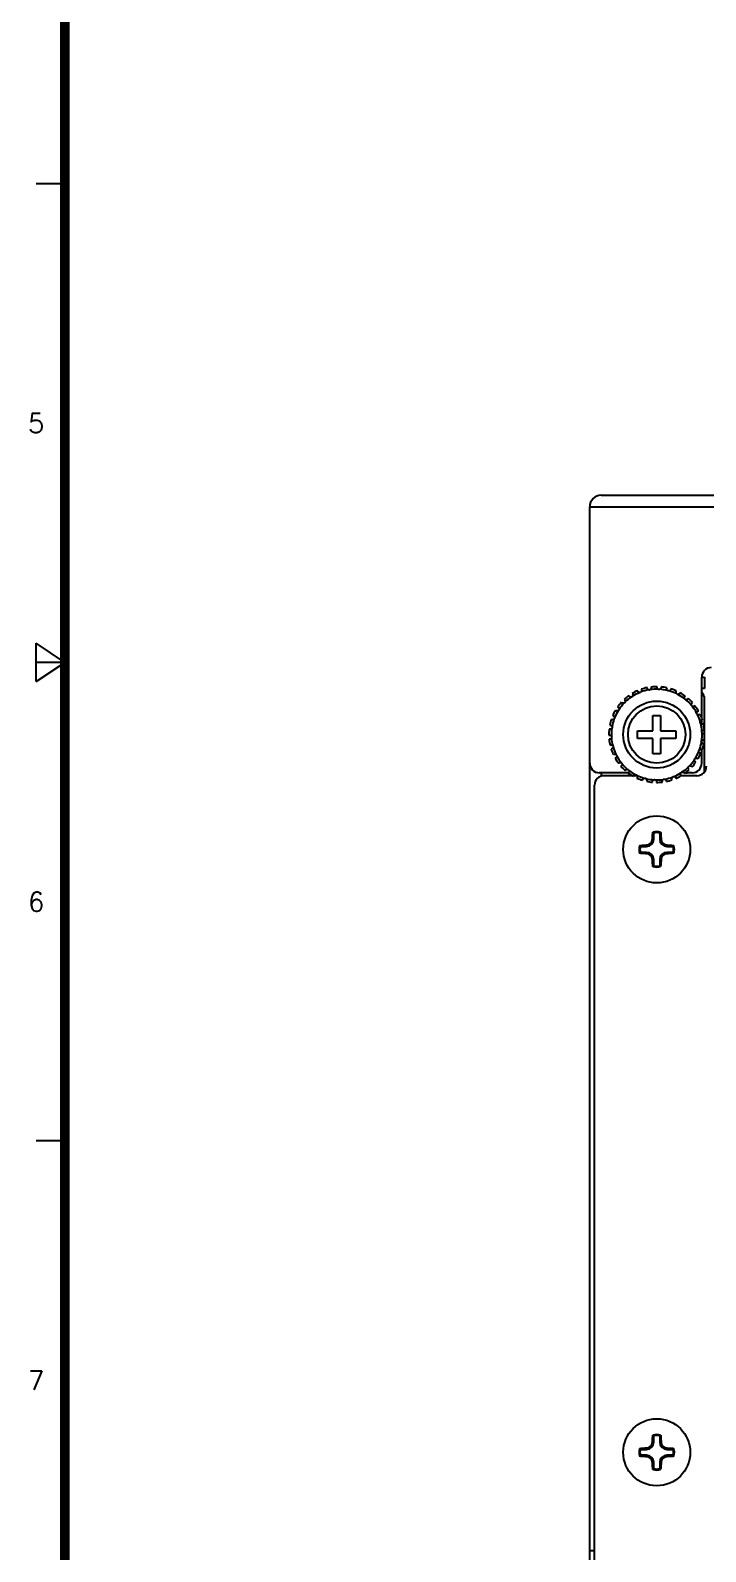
# Model space of a CAD drawing. Extents: x -425 to 6552, y -3049 to 3105.
# Drawn here: x 949 to 1019.5, y -1746.3 to -1587.3 of the extents above; entities that cross this region are included whole.
import ezdxf
from ezdxf.enums import TextEntityAlignment as Align

# ---------------------------------------------------------------- set-up
doc = ezdxf.new("R2010")
doc.units = 0
doc.layers.get('0').update_dxf_attribs({"linetype": 'CONTINUOUS'})
doc.styles.add('SIM', font='simplex')

msp = doc.modelspace()

# ---------------------------------------------------------------- linework, layer by layer
for p, q in [((952.59, -1603.39), (949.59, -1603.39)), ((949.59, -1655.39), (949.59, -1651.39)), ((952.59, -1653.39), (949.59, -1651.39)), ((949.59, -1655.39), (952.59, -1653.39)), ((952.59, -1653.39), (949.59, -1653.39)), ((952.59, -1703.39), (949.59, -1703.39))]:
    msp.add_line(p, q)
at = {"color": 7, "linetype": 'CONTINUOUS'}
for p, q in [((1008.61, -1635.92), (1146.22, -1635.92)), ((1007.41, -1663.92), (1007.41, -1637.12)), ((1007.41, -1637.12), (1147.42, -1637.12)), ((1019.11, -1659.21), (1019.11, -1654.92)), ((1019.11, -1654.92), (1019.41, -1654.92)), ((1019.41, -1656.12), (1019.11, -1656.12)), ((1019.41, -1654.92), (1019.41, -1656.12)), ((1019.41, -1664.82), (1019.41, -1657.22)), ((1014.01, -1660.52), (1014.01, -1658.92)), ((1014.01, -1658.92), (1014.81, -1658.92)), ((1014.81, -1658.92), (1014.81, -1660.52)), ((1012.41, -1661.32), (1012.41, -1660.52)), ((1012.41, -1660.52), (1014.01, -1660.52)), ((1014.81, -1660.52), (1016.41, -1660.52)), ((1016.41, -1660.52), (1016.41, -1661.32)), ((1019.11, -1659.81), (1019.11, -1659.41)), ((1014.01, -1661.32), (1012.41, -1661.32)), ((1014.01, -1662.92), (1014.01, -1661.32)), ((1014.81, -1661.32), (1014.81, -1662.92)), ((1016.41, -1661.32), (1014.81, -1661.32)), ((1019.11, -1661.79), (1019.11, -1661.55)), ((1019.11, -1663.92), (1019.11, -1662.48)), ((1007.41, -1760.72), (1007.41, -1663.92)), ((1014.81, -1662.92), (1014.01, -1662.92)), ((1011.44, -1664.92), (1008.41, -1664.92)), ((1008.61, -1664.92), (1008.61, -1665.27)), ((1011.86, -1665.22), (1008.91, -1665.22)), ((1012.36, -1665.22), (1011.98, -1665.22)), ((1018.61, -1665.22), (1016.98, -1665.22)), ((1018.11, -1664.92), (1017.59, -1664.92)), ((1007.91, -1747.92), (1007.91, -1666.22)), ((1014.1, -1671.86), (1013.96, -1671.86)), ((1014.1, -1671.86), (1014.1, -1671.2)), ((1014.72, -1671.2), (1014.72, -1671.86)), ((1014.72, -1671.86), (1014.87, -1671.86)), ((1012.69, -1672.61), (1013.35, -1672.61)), ((1013.35, -1673.23), (1012.69, -1673.23)), ((1013.35, -1672.61), (1013.35, -1672.46)), ((1013.35, -1673.23), (1013.35, -1673.38)), ((1015.47, -1672.61), (1015.47, -1672.46)), ((1015.47, -1672.61), (1016.13, -1672.61)), ((1015.47, -1673.23), (1015.47, -1673.38)), ((1016.13, -1673.23), (1015.47, -1673.23)), ((1014.1, -1673.98), (1013.96, -1673.98)), ((1014.1, -1674.64), (1014.1, -1673.98)), ((1014.72, -1673.98), (1014.72, -1674.64)), ((1014.72, -1673.98), (1014.87, -1673.98)), ((1012.69, -1735.61), (1013.35, -1735.61)), ((1013.35, -1735.61), (1013.35, -1735.46)), ((1014.1, -1734.86), (1013.96, -1734.86)), ((1014.1, -1734.86), (1014.1, -1734.2)), ((1014.72, -1734.2), (1014.72, -1734.86)), ((1014.72, -1734.86), (1014.87, -1734.86)), ((1015.47, -1735.61), (1015.47, -1735.46)), ((1015.47, -1735.61), (1016.13, -1735.61)), ((1013.35, -1736.23), (1012.69, -1736.23)), ((1013.35, -1736.23), (1013.35, -1736.38)), ((1014.1, -1736.98), (1013.96, -1736.98)), ((1014.1, -1737.64), (1014.1, -1736.98)), ((1014.72, -1736.98), (1014.72, -1737.64)), ((1014.72, -1736.98), (1014.87, -1736.98)), ((1015.47, -1736.23), (1015.47, -1736.38)), ((1016.13, -1736.23), (1015.47, -1736.23)), ((1007.91, -1746.22), (1007.41, -1746.22))]:
    msp.add_line(p, q, dxfattribs=at)
at = {"const_width": 1}
msp.add_lwpolyline([(1752.59, -1383.39), (952.59, -1383.39), (952.59, -1933.39), (1752.59, -1933.39)], close=True, dxfattribs=at)
at = {"color": 7, "linetype": 'CONTINUOUS'}
for centre, radius in [((1014.41, -1660.92), 3.5), ((1014.41, -1660.92), 3), ((1014.41, -1672.92), 3.5), ((1014.41, -1735.92), 3.5)]:
    msp.add_circle(centre, radius, dxfattribs=at)
for centre, radius, start, end in [((1008.61, -1637.12), 1.2, 90, 180), ((1020.11, -1654.92), 1, 90, 180), ((1014.41, -1660.92), 5, 101.5902, 108.8589), ((1014.41, -1660.92), 4.74, 88.3254, 98.1238), ((1014.41, -1660.92), 5, 89.5902, 96.8589), ((1014.41, -1660.92), 4.74, 76.3254, 86.1238), ((1014.41, -1660.92), 5, 77.5902, 84.8589), ((1014.41, -1660.92), 5, 65.5902, 72.8589), ((1014.41, -1660.92), 5, 137.5902, 144.8589), ((1014.41, -1660.92), 4.74, 136.3254, 146.1238), ((1014.41, -1660.92), 5, 125.5902, 132.8589), ((1014.41, -1660.92), 4.74, 124.3254, 134.1238), ((1014.41, -1660.92), 5, 113.5902, 120.8589), ((1014.41, -1660.92), 4.74, 112.3254, 122.1238), ((1014.41, -1660.92), 4.74, 100.3254, 110.1238), ((1014.41, -1660.92), 4.74, 64.3254, 74.1238), ((1014.41, -1660.92), 4.74, 52.3254, 62.1238), ((1014.41, -1660.92), 5, 53.5902, 60.8589), ((1014.41, -1660.92), 4.74, 40.3254, 50.1238), ((1014.41, -1660.92), 5, 41.5902, 48.8589), ((1018.41, -1657.22), 1, 0, 45.4867), ((1014.41, -1660.92), 5, 161.5902, 168.8589), ((1014.41, -1660.92), 4.74, 160.3254, 170.1238), ((1014.41, -1660.92), 5, 149.5902, 156.8589), ((1014.41, -1660.92), 4.74, 148.3254, 158.1238), ((1014.41, -1660.92), 4.74, 28.3254, 38.1238), ((1014.41, -1660.92), 5, 29.5902, 36.8589), ((1014.41, -1660.92), 4.74, 16.3254, 26.1238), ((1014.41, -1660.92), 5, 17.5902, 24.8589), ((1014.41, -1660.92), 5, 173.5902, 180.8589), ((1014.41, -1660.92), 4.74, 172.3254, 182.1238), ((1014.41, -1660.92), 4.74, 4.3254, 14.1238), ((1014.41, -1660.92), 4.74, 352.3254, 2.1238), ((1014.41, -1660.92), 5, 5.5902, 12.8589), ((1014.41, -1660.92), 5, 353.5902, 0.8589), ((1014.41, -1660.92), 5, 185.5902, 192.8589), ((1014.41, -1660.92), 5, 197.5902, 204.8589), ((1014.41, -1660.92), 4.74, 184.3254, 194.1238), ((1014.41, -1660.92), 4.74, 196.3254, 206.1238), ((1014.41, -1660.92), 4.74, 340.3254, 350.1238), ((1014.41, -1660.92), 5, 341.5902, 348.8589), ((1008.41, -1663.92), 1, 180, 270), ((1014.41, -1660.92), 5, 209.5902, 216.8589), ((1014.41, -1660.92), 4.74, 208.3254, 218.1238), ((1014.41, -1660.92), 4.74, 220.3254, 230.1238), ((1014.41, -1660.92), 4.74, 316.3254, 326.1238), ((1014.41, -1660.92), 5, 317.5902, 324.8589), ((1018.11, -1663.92), 1, 270, 0), ((1014.41, -1660.92), 4.74, 328.3254, 338.1238), ((1014.41, -1660.92), 5, 329.5902, 336.8589), ((1008.91, -1666.22), 1, 90, 180), ((1014.41, -1660.92), 5, 221.5902, 228.8589), ((1014.41, -1660.92), 5, 233.5902, 240.8589), ((1014.41, -1660.92), 4.74, 232.3254, 242.1238), ((1014.41, -1660.92), 5, 245.5902, 252.8589), ((1014.41, -1660.92), 4.74, 244.3254, 254.1238), ((1014.41, -1660.92), 4.74, 256.3254, 266.1238), ((1014.41, -1660.92), 4.74, 268.3254, 278.1238), ((1014.41, -1660.92), 4.74, 280.3254, 290.1238), ((1014.41, -1660.92), 5, 281.5902, 288.8589), ((1014.41, -1660.92), 4.74, 292.3254, 302.1238), ((1014.41, -1660.92), 5, 293.5902, 300.8589), ((1014.41, -1660.92), 4.74, 304.3254, 314.1238), ((1014.41, -1660.92), 5, 305.5902, 312.8589), ((1017.59, -1663.72), 1.2, 262.6604, 270), ((1018.61, -1664.22), 1, 270, 0), ((1014.41, -1660.92), 5, 257.5902, 264.8589), ((1014.41, -1660.92), 5, 269.5902, 276.8589), ((1013.35, -1671.86), 0.75, 270, 0), ((1013.32, -1671.83), 0.633, 272.6519, 357.3481), ((1014.41, -1672.92), 1.85, 77.226, 102.774), ((1010.46, -1675.56), 5.69, 50.1214, 51.3957), ((1014.41, -1672.92), 1.75, 79.7747, 100.2253), ((1018.37, -1675.56), 5.69, 128.6043, 129.8786), ((1015.47, -1671.86), 0.75, 180, 270), ((1015.5, -1671.83), 0.633, 182.6519, 267.3481), ((1014.41, -1672.92), 1.85, 167.226, 192.774), ((1017.05, -1668.96), 5.69, 218.6043, 219.8786), ((1017.05, -1676.88), 5.69, 140.1214, 141.3957), ((1014.41, -1672.92), 1.75, 169.7747, 190.2253), ((1013.35, -1673.98), 0.75, 0, 90), ((1013.32, -1674.01), 0.633, 2.6519, 87.3481), ((1015.47, -1673.98), 0.75, 90, 180), ((1015.5, -1674.01), 0.633, 92.6519, 177.3481), ((1011.77, -1668.96), 5.69, 320.1214, 321.3957), ((1014.41, -1672.92), 1.75, 349.7747, 10.2253), ((1011.77, -1676.88), 5.69, 38.6043, 39.8786), ((1014.41, -1672.92), 1.85, 347.226, 12.774), ((1010.46, -1670.28), 5.69, 308.6043, 309.8786), ((1014.41, -1672.92), 1.85, 257.226, 282.774), ((1014.41, -1672.92), 1.75, 259.7747, 280.2253), ((1018.37, -1670.28), 5.69, 230.1214, 231.3957), ((1014.41, -1735.92), 1.85, 167.226, 192.774), ((1017.05, -1731.97), 5.69, 218.6043, 219.8786), ((1014.41, -1735.92), 1.75, 169.7747, 190.2253), ((1013.35, -1734.86), 0.75, 270, 0), ((1013.32, -1734.83), 0.633, 272.6519, 357.3481), ((1014.41, -1735.92), 1.85, 77.226, 102.774), ((1010.46, -1738.56), 5.69, 50.1214, 51.3957), ((1014.41, -1735.92), 1.75, 79.7747, 100.2253), ((1018.37, -1738.56), 5.69, 128.6043, 129.8786), ((1015.47, -1734.86), 0.75, 180, 270), ((1015.5, -1734.83), 0.633, 182.6519, 267.3481), ((1011.77, -1731.97), 5.69, 320.1214, 321.3957), ((1014.41, -1735.92), 1.75, 349.7747, 10.2253), ((1014.41, -1735.92), 1.85, 347.226, 12.774), ((1017.05, -1739.88), 5.69, 140.1214, 141.3957), ((1013.35, -1736.98), 0.75, 0, 90), ((1013.32, -1737.01), 0.633, 2.6519, 87.3481), ((1015.47, -1736.98), 0.75, 90, 180), ((1015.5, -1737.01), 0.633, 92.6519, 177.3481), ((1011.77, -1739.88), 5.69, 38.6043, 39.8786), ((1010.46, -1733.28), 5.69, 308.6043, 309.8786), ((1014.41, -1735.92), 1.85, 257.226, 282.774), ((1014.41, -1735.92), 1.75, 259.7747, 280.2253), ((1018.37, -1733.28), 5.69, 230.1214, 231.3957)]:
    msp.add_arc(centre, radius, start, end, dxfattribs=at)
for points, knots in [([(1013.56, -1656.25), (1013.53, -1656.24), (1013.48, -1656.21), (1013.42, -1656.13), (1013.41, -1656.06), (1013.41, -1656.02)], [0, 0, 0, 0, 0.326455, 0.567253, 1, 1, 1, 1]), ([(1013.82, -1655.95), (1013.83, -1655.99), (1013.84, -1656.06), (1013.81, -1656.16), (1013.77, -1656.2), (1013.74, -1656.22)], [0, 0, 0, 0, 0.432747, 0.673545, 1, 1, 1, 1]), ([(1014.55, -1656.18), (1014.52, -1656.16), (1014.48, -1656.12), (1014.44, -1656.03), (1014.44, -1655.96), (1014.45, -1655.92)], [0, 0, 0, 0, 0.326455, 0.567253, 1, 1, 1, 1]), ([(1014.73, -1656.18), (1014.71, -1656.2), (1014.64, -1656.22), (1014.58, -1656.2), (1014.55, -1656.18)], [0, 0, 0, 0, 0.499989, 1, 1, 1, 1]), ([(1014.86, -1655.94), (1014.87, -1655.98), (1014.86, -1656.05), (1014.81, -1656.14), (1014.76, -1656.17), (1014.73, -1656.18)], [0, 0, 0, 0, 0.432747, 0.673545, 1, 1, 1, 1]), ([(1015.53, -1656.31), (1015.51, -1656.29), (1015.48, -1656.24), (1015.45, -1656.14), (1015.47, -1656.07), (1015.49, -1656.04)], [0, 0, 0, 0, 0.326455, 0.567253, 1, 1, 1, 1]), ([(1015.89, -1656.14), (1015.88, -1656.18), (1015.86, -1656.25), (1015.79, -1656.32), (1015.74, -1656.35), (1015.71, -1656.36)], [0, 0, 0, 0, 0.432747, 0.673545, 1, 1, 1, 1]), ([(1010.98, -1657.64), (1010.95, -1657.65), (1010.89, -1657.66), (1010.8, -1657.63), (1010.74, -1657.58), (1010.72, -1657.55)], [0, 0, 0, 0, 0.326455, 0.567253, 1, 1, 1, 1]), ([(1011.11, -1657.51), (1011.1, -1657.54), (1011.07, -1657.61), (1011.01, -1657.64), (1010.98, -1657.64)], [0, 0, 0, 0, 0.499989, 1, 1, 1, 1]), ([(1011.01, -1657.25), (1011.05, -1657.28), (1011.09, -1657.33), (1011.12, -1657.42), (1011.12, -1657.48), (1011.11, -1657.51)], [0, 0, 0, 0, 0.432747, 0.673545, 1, 1, 1, 1]), ([(1011.74, -1657), (1011.7, -1657), (1011.65, -1657), (1011.56, -1656.95), (1011.52, -1656.89), (1011.5, -1656.85)], [0, 0, 0, 0, 0.326455, 0.567253, 1, 1, 1, 1]), ([(1011.89, -1656.9), (1011.88, -1656.93), (1011.83, -1656.98), (1011.77, -1657), (1011.74, -1657)], [0, 0, 0, 0, 0.499989, 1, 1, 1, 1]), ([(1011.85, -1656.63), (1011.88, -1656.66), (1011.91, -1656.72), (1011.92, -1656.82), (1011.91, -1656.87), (1011.89, -1656.9)], [0, 0, 0, 0, 0.432747, 0.673545, 1, 1, 1, 1]), ([(1012.61, -1656.53), (1012.58, -1656.53), (1012.52, -1656.51), (1012.45, -1656.44), (1012.42, -1656.38), (1012.41, -1656.34)], [0, 0, 0, 0, 0.326455, 0.567253, 1, 1, 1, 1]), ([(1012.78, -1656.46), (1012.76, -1656.49), (1012.71, -1656.53), (1012.64, -1656.54), (1012.61, -1656.53)], [0, 0, 0, 0, 0.499989, 1, 1, 1, 1]), ([(1012.8, -1656.19), (1012.82, -1656.22), (1012.84, -1656.29), (1012.83, -1656.39), (1012.8, -1656.44), (1012.78, -1656.46)], [0, 0, 0, 0, 0.432747, 0.673545, 1, 1, 1, 1]), ([(1013.74, -1656.22), (1013.72, -1656.24), (1013.66, -1656.28), (1013.59, -1656.27), (1013.56, -1656.25)], [0, 0, 0, 0, 0.499989, 1, 1, 1, 1]), ([(1015.71, -1656.36), (1015.68, -1656.37), (1015.61, -1656.37), (1015.55, -1656.33), (1015.53, -1656.31)], [0, 0, 0, 0, 0.499989, 1, 1, 1, 1]), ([(1016.47, -1656.64), (1016.45, -1656.62), (1016.43, -1656.56), (1016.42, -1656.46), (1016.45, -1656.4), (1016.48, -1656.37)], [0, 0, 0, 0, 0.326455, 0.567253, 1, 1, 1, 1]), ([(1016.63, -1656.72), (1016.6, -1656.73), (1016.53, -1656.72), (1016.48, -1656.67), (1016.47, -1656.64)], [0, 0, 0, 0, 0.499989, 1, 1, 1, 1]), ([(1016.85, -1656.55), (1016.84, -1656.59), (1016.8, -1656.65), (1016.72, -1656.71), (1016.66, -1656.72), (1016.63, -1656.72)], [0, 0, 0, 0, 0.432747, 0.673545, 1, 1, 1, 1]), ([(1017.31, -1657.16), (1017.3, -1657.13), (1017.29, -1657.08), (1017.31, -1656.98), (1017.35, -1656.92), (1017.38, -1656.89)], [0, 0, 0, 0, 0.326455, 0.567253, 1, 1, 1, 1]), ([(1017.45, -1657.28), (1017.42, -1657.28), (1017.36, -1657.25), (1017.32, -1657.19), (1017.31, -1657.16)], [0, 0, 0, 0, 0.499989, 1, 1, 1, 1]), ([(1017.7, -1657.15), (1017.68, -1657.19), (1017.64, -1657.24), (1017.54, -1657.28), (1017.49, -1657.28), (1017.45, -1657.28)], [0, 0, 0, 0, 0.432747, 0.673545, 1, 1, 1, 1]), ([(1018.03, -1657.85), (1018.02, -1657.82), (1018.02, -1657.76), (1018.06, -1657.67), (1018.11, -1657.62), (1018.15, -1657.6)], [0, 0, 0, 0, 0.326455, 0.567253, 1, 1, 1, 1]), ([(1009.94, -1659.32), (1009.92, -1659.34), (1009.87, -1659.37), (1009.77, -1659.38), (1009.7, -1659.36), (1009.67, -1659.34)], [0, 0, 0, 0, 0.326455, 0.567253, 1, 1, 1, 1]), ([(1009.81, -1658.95), (1009.86, -1658.96), (1009.92, -1658.99), (1009.99, -1659.06), (1010.01, -1659.12), (1010.01, -1659.15)], [0, 0, 0, 0, 0.432747, 0.673545, 1, 1, 1, 1]), ([(1010.01, -1659.15), (1010.02, -1659.18), (1010.01, -1659.25), (1009.97, -1659.3), (1009.94, -1659.32)], [0, 0, 0, 0, 0.499989, 1, 1, 1, 1]), ([(1010.37, -1658.43), (1010.35, -1658.44), (1010.29, -1658.46), (1010.19, -1658.45), (1010.13, -1658.42), (1010.1, -1658.39)], [0, 0, 0, 0, 0.326455, 0.567253, 1, 1, 1, 1]), ([(1010.32, -1658.04), (1010.36, -1658.06), (1010.42, -1658.1), (1010.47, -1658.18), (1010.48, -1658.24), (1010.47, -1658.27)], [0, 0, 0, 0, 0.432747, 0.673545, 1, 1, 1, 1]), ([(1010.47, -1658.27), (1010.47, -1658.31), (1010.46, -1658.37), (1010.4, -1658.42), (1010.37, -1658.43)], [0, 0, 0, 0, 0.499989, 1, 1, 1, 1]), ([(1018.15, -1657.99), (1018.11, -1657.98), (1018.06, -1657.94), (1018.03, -1657.88), (1018.03, -1657.85)], [0, 0, 0, 0, 0.499989, 1, 1, 1, 1]), ([(1018.41, -1657.92), (1018.39, -1657.95), (1018.33, -1657.99), (1018.23, -1658.01), (1018.17, -1658), (1018.15, -1657.99)], [0, 0, 0, 0, 0.432747, 0.673545, 1, 1, 1, 1]), ([(1018.67, -1658.83), (1018.64, -1658.82), (1018.6, -1658.77), (1018.58, -1658.7), (1018.59, -1658.67)], [0, 0, 0, 0, 0.499989, 1, 1, 1, 1]), ([(1018.59, -1658.67), (1018.59, -1658.64), (1018.6, -1658.58), (1018.66, -1658.5), (1018.72, -1658.46), (1018.76, -1658.45)], [0, 0, 0, 0, 0.326455, 0.567253, 1, 1, 1, 1]), ([(1018.95, -1658.82), (1018.92, -1658.84), (1018.85, -1658.87), (1018.75, -1658.87), (1018.7, -1658.85), (1018.67, -1658.83)], [0, 0, 0, 0, 0.432747, 0.673545, 1, 1, 1, 1]), ([(1009.71, -1660.29), (1009.69, -1660.31), (1009.65, -1660.35), (1009.55, -1660.38), (1009.48, -1660.38), (1009.44, -1660.36)], [0, 0, 0, 0, 0.326455, 0.567253, 1, 1, 1, 1]), ([(1009.51, -1659.95), (1009.55, -1659.95), (1009.62, -1659.97), (1009.7, -1660.02), (1009.73, -1660.07), (1009.74, -1660.11)], [0, 0, 0, 0, 0.432747, 0.673545, 1, 1, 1, 1]), ([(1009.74, -1660.11), (1009.75, -1660.13), (1009.76, -1660.2), (1009.73, -1660.26), (1009.71, -1660.29)], [0, 0, 0, 0, 0.499989, 1, 1, 1, 1]), ([(1019.01, -1659.76), (1018.99, -1659.74), (1018.95, -1659.68), (1018.95, -1659.62), (1018.97, -1659.59)], [0, 0, 0, 0, 0.499989, 1, 1, 1, 1]), ([(1018.97, -1659.59), (1018.97, -1659.55), (1019, -1659.5), (1019.07, -1659.43), (1019.14, -1659.41), (1019.18, -1659.41)], [0, 0, 0, 0, 0.326455, 0.567253, 1, 1, 1, 1]), ([(1019.29, -1659.81), (1019.25, -1659.83), (1019.18, -1659.84), (1019.08, -1659.82), (1019.04, -1659.79), (1019.01, -1659.76)], [0, 0, 0, 0, 0.432747, 0.673545, 1, 1, 1, 1]), ([(1019.15, -1660.74), (1019.13, -1660.72), (1019.11, -1660.65), (1019.13, -1660.59), (1019.14, -1660.56)], [0, 0, 0, 0, 0.499989, 1, 1, 1, 1]), ([(1019.14, -1660.56), (1019.16, -1660.53), (1019.19, -1660.49), (1019.28, -1660.43), (1019.35, -1660.43), (1019.39, -1660.43)], [0, 0, 0, 0, 0.326455, 0.567253, 1, 1, 1, 1]), ([(1019.41, -1660.84), (1019.37, -1660.86), (1019.3, -1660.86), (1019.21, -1660.81), (1019.17, -1660.77), (1019.15, -1660.74)], [0, 0, 0, 0, 0.432747, 0.673545, 1, 1, 1, 1]), ([(1009.41, -1660.99), (1009.45, -1660.98), (1009.52, -1660.98), (1009.61, -1661.02), (1009.65, -1661.07), (1009.67, -1661.09)], [0, 0, 0, 0, 0.432747, 0.673545, 1, 1, 1, 1]), ([(1009.68, -1661.28), (1009.67, -1661.31), (1009.63, -1661.35), (1009.55, -1661.4), (1009.48, -1661.41), (1009.44, -1661.41)], [0, 0, 0, 0, 0.326455, 0.567253, 1, 1, 1, 1]), ([(1009.54, -1662.03), (1009.58, -1662.01), (1009.64, -1662), (1009.74, -1662.02), (1009.79, -1662.05), (1009.81, -1662.08)], [0, 0, 0, 0, 0.432747, 0.673545, 1, 1, 1, 1]), ([(1009.86, -1662.25), (1009.85, -1662.28), (1009.83, -1662.34), (1009.76, -1662.41), (1009.69, -1662.43), (1009.65, -1662.43)], [0, 0, 0, 0, 0.326455, 0.567253, 1, 1, 1, 1]), ([(1009.67, -1661.09), (1009.69, -1661.12), (1009.72, -1661.18), (1009.7, -1661.25), (1009.68, -1661.28)], [0, 0, 0, 0, 0.499989, 1, 1, 1, 1]), ([(1009.81, -1662.08), (1009.84, -1662.1), (1009.87, -1662.15), (1009.87, -1662.22), (1009.86, -1662.25)], [0, 0, 0, 0, 0.499989, 1, 1, 1, 1]), ([(1018.82, -1662.69), (1018.81, -1662.66), (1018.81, -1662.59), (1018.85, -1662.53), (1018.88, -1662.52)], [0, 0, 0, 0, 0.499989, 1, 1, 1, 1]), ([(1018.88, -1662.52), (1018.9, -1662.49), (1018.95, -1662.47), (1019.05, -1662.45), (1019.12, -1662.47), (1019.16, -1662.5)], [0, 0, 0, 0, 0.326455, 0.567253, 1, 1, 1, 1]), ([(1019.09, -1661.73), (1019.07, -1661.7), (1019.06, -1661.64), (1019.09, -1661.58), (1019.11, -1661.55)], [0, 0, 0, 0, 0.499989, 1, 1, 1, 1]), ([(1019.32, -1661.89), (1019.28, -1661.89), (1019.21, -1661.87), (1019.13, -1661.81), (1019.1, -1661.76), (1019.09, -1661.73)], [0, 0, 0, 0, 0.432747, 0.673545, 1, 1, 1, 1]), ([(1019.11, -1661.55), (1019.13, -1661.53), (1019.18, -1661.49), (1019.27, -1661.46), (1019.34, -1661.46), (1019.38, -1661.48)], [0, 0, 0, 0, 0.326455, 0.567253, 1, 1, 1, 1]), ([(1009.88, -1663.02), (1009.91, -1662.99), (1009.97, -1662.97), (1010.07, -1662.97), (1010.13, -1662.99), (1010.15, -1663.01)], [0, 0, 0, 0, 0.432747, 0.673545, 1, 1, 1, 1]), ([(1010.24, -1663.17), (1010.24, -1663.2), (1010.22, -1663.26), (1010.17, -1663.34), (1010.11, -1663.38), (1010.06, -1663.39)], [0, 0, 0, 0, 0.326455, 0.567253, 1, 1, 1, 1]), ([(1010.15, -1663.01), (1010.18, -1663.02), (1010.23, -1663.07), (1010.24, -1663.14), (1010.24, -1663.17)], [0, 0, 0, 0, 0.499989, 1, 1, 1, 1]), ([(1010.41, -1663.92), (1010.44, -1663.88), (1010.5, -1663.84), (1010.59, -1663.82), (1010.65, -1663.84), (1010.68, -1663.85)], [0, 0, 0, 0, 0.432747, 0.673545, 1, 1, 1, 1]), ([(1010.79, -1663.99), (1010.8, -1664.02), (1010.8, -1664.08), (1010.76, -1664.17), (1010.71, -1664.22), (1010.67, -1664.24)], [0, 0, 0, 0, 0.326455, 0.567253, 1, 1, 1, 1]), ([(1010.68, -1663.85), (1010.71, -1663.86), (1010.77, -1663.89), (1010.79, -1663.96), (1010.79, -1663.99)], [0, 0, 0, 0, 0.499989, 1, 1, 1, 1]), ([(1018.35, -1663.56), (1018.35, -1663.53), (1018.37, -1663.47), (1018.42, -1663.42), (1018.45, -1663.41)], [0, 0, 0, 0, 0.499989, 1, 1, 1, 1]), ([(1018.5, -1663.8), (1018.46, -1663.78), (1018.4, -1663.74), (1018.36, -1663.65), (1018.35, -1663.6), (1018.35, -1663.56)], [0, 0, 0, 0, 0.432747, 0.673545, 1, 1, 1, 1]), ([(1018.45, -1663.41), (1018.48, -1663.39), (1018.53, -1663.38), (1018.63, -1663.39), (1018.69, -1663.42), (1018.72, -1663.45)], [0, 0, 0, 0, 0.326455, 0.567253, 1, 1, 1, 1]), ([(1019.01, -1662.88), (1018.97, -1662.88), (1018.9, -1662.85), (1018.84, -1662.77), (1018.82, -1662.72), (1018.82, -1662.69)], [0, 0, 0, 0, 0.432747, 0.673545, 1, 1, 1, 1]), ([(1011.12, -1664.68), (1011.14, -1664.65), (1011.19, -1664.59), (1011.28, -1664.56), (1011.34, -1664.55), (1011.37, -1664.56)], [0, 0, 0, 0, 0.432747, 0.673545, 1, 1, 1, 1]), ([(1011.37, -1664.56), (1011.4, -1664.56), (1011.47, -1664.59), (1011.5, -1664.64), (1011.51, -1664.67)], [0, 0, 0, 0, 0.499989, 1, 1, 1, 1]), ([(1011.51, -1664.67), (1011.53, -1664.7), (1011.54, -1664.76), (1011.52, -1664.86), (1011.48, -1664.92), (1011.44, -1664.94)], [0, 0, 0, 0, 0.326455, 0.567253, 1, 1, 1, 1]), ([(1011.98, -1665.29), (1011.99, -1665.25), (1012.02, -1665.18), (1012.11, -1665.13), (1012.16, -1665.11), (1012.19, -1665.11)], [0, 0, 0, 0, 0.432747, 0.673545, 1, 1, 1, 1]), ([(1012.19, -1665.11), (1012.23, -1665.11), (1012.29, -1665.12), (1012.34, -1665.17), (1012.36, -1665.2)], [0, 0, 0, 0, 0.499989, 1, 1, 1, 1]), ([(1012.36, -1665.2), (1012.38, -1665.22), (1012.4, -1665.27), (1012.4, -1665.37), (1012.37, -1665.44), (1012.35, -1665.47)], [0, 0, 0, 0, 0.326455, 0.567253, 1, 1, 1, 1]), ([(1012.94, -1665.7), (1012.94, -1665.65), (1012.96, -1665.59), (1013.03, -1665.51), (1013.08, -1665.49), (1013.11, -1665.48)], [0, 0, 0, 0, 0.432747, 0.673545, 1, 1, 1, 1]), ([(1013.11, -1665.48), (1013.14, -1665.47), (1013.21, -1665.47), (1013.27, -1665.5), (1013.29, -1665.53)], [0, 0, 0, 0, 0.499989, 1, 1, 1, 1]), ([(1013.29, -1665.53), (1013.31, -1665.55), (1013.35, -1665.6), (1013.37, -1665.7), (1013.36, -1665.76), (1013.34, -1665.8)], [0, 0, 0, 0, 0.326455, 0.567253, 1, 1, 1, 1]), ([(1013.96, -1665.9), (1013.96, -1665.86), (1013.96, -1665.79), (1014.02, -1665.7), (1014.06, -1665.67), (1014.09, -1665.65)], [0, 0, 0, 0, 0.432747, 0.673545, 1, 1, 1, 1]), ([(1014.09, -1665.65), (1014.12, -1665.64), (1014.18, -1665.62), (1014.25, -1665.64), (1014.27, -1665.66)], [0, 0, 0, 0, 0.499989, 1, 1, 1, 1]), ([(1014.27, -1665.66), (1014.3, -1665.68), (1014.34, -1665.72), (1014.39, -1665.81), (1014.39, -1665.88), (1014.38, -1665.92)], [0, 0, 0, 0, 0.326455, 0.567253, 1, 1, 1, 1]), ([(1015.01, -1665.88), (1014.99, -1665.84), (1014.99, -1665.77), (1015.02, -1665.68), (1015.06, -1665.64), (1015.08, -1665.62)], [0, 0, 0, 0, 0.432747, 0.673545, 1, 1, 1, 1]), ([(1015.08, -1665.62), (1015.11, -1665.59), (1015.17, -1665.56), (1015.23, -1665.57), (1015.26, -1665.59)], [0, 0, 0, 0, 0.499989, 1, 1, 1, 1]), ([(1015.26, -1665.59), (1015.29, -1665.6), (1015.34, -1665.63), (1015.4, -1665.71), (1015.42, -1665.77), (1015.42, -1665.82)], [0, 0, 0, 0, 0.326455, 0.567253, 1, 1, 1, 1]), ([(1016.03, -1665.65), (1016.01, -1665.62), (1015.98, -1665.55), (1016, -1665.45), (1016.02, -1665.4), (1016.04, -1665.37)], [0, 0, 0, 0, 0.432747, 0.673545, 1, 1, 1, 1]), ([(1016.04, -1665.37), (1016.06, -1665.35), (1016.12, -1665.3), (1016.18, -1665.3), (1016.21, -1665.31)], [0, 0, 0, 0, 0.499989, 1, 1, 1, 1]), ([(1016.21, -1665.31), (1016.25, -1665.31), (1016.3, -1665.33), (1016.38, -1665.4), (1016.41, -1665.46), (1016.41, -1665.5)], [0, 0, 0, 0, 0.326455, 0.567253, 1, 1, 1, 1]), ([(1016.98, -1665.21), (1016.95, -1665.18), (1016.91, -1665.12), (1016.9, -1665.02), (1016.92, -1664.97), (1016.94, -1664.94)], [0, 0, 0, 0, 0.432747, 0.673545, 1, 1, 1, 1]), ([(1016.94, -1664.94), (1016.95, -1664.91), (1016.99, -1664.85), (1017.06, -1664.84), (1017.09, -1664.84)], [0, 0, 0, 0, 0.499989, 1, 1, 1, 1]), ([(1017.09, -1664.84), (1017.12, -1664.83), (1017.18, -1664.84), (1017.27, -1664.89), (1017.31, -1664.95), (1017.32, -1664.99)], [0, 0, 0, 0, 0.326455, 0.567253, 1, 1, 1, 1]), ([(1017.81, -1664.58), (1017.78, -1664.56), (1017.73, -1664.51), (1017.7, -1664.41), (1017.71, -1664.36), (1017.72, -1664.33)], [0, 0, 0, 0, 0.432747, 0.673545, 1, 1, 1, 1]), ([(1017.72, -1664.33), (1017.72, -1664.29), (1017.75, -1664.23), (1017.81, -1664.2), (1017.84, -1664.2)], [0, 0, 0, 0, 0.499989, 1, 1, 1, 1]), ([(1017.84, -1664.2), (1017.87, -1664.19), (1017.93, -1664.18), (1018.03, -1664.21), (1018.08, -1664.26), (1018.1, -1664.29)], [0, 0, 0, 0, 0.326455, 0.567253, 1, 1, 1, 1]), ([(1013.96, -1671.86), (1013.96, -1671.8), (1013.97, -1671.55), (1013.99, -1671.3), (1014, -1671.12)], [0, 0, 0, 0, 0.256442, 1, 1, 1, 1]), ([(1014.82, -1671.12), (1014.83, -1671.18), (1014.85, -1671.42), (1014.86, -1671.67), (1014.87, -1671.86)], [0, 0, 0, 0, 0.242992, 1, 1, 1, 1]), ([(1012.61, -1672.51), (1012.67, -1672.51), (1012.92, -1672.49), (1013.16, -1672.47), (1013.35, -1672.46)], [0, 0, 0, 0, 0.242992, 1, 1, 1, 1]), ([(1013.35, -1673.38), (1013.29, -1673.37), (1013.04, -1673.36), (1012.79, -1673.34), (1012.61, -1673.33)], [0, 0, 0, 0, 0.256444, 1, 1, 1, 1]), ([(1015.47, -1672.46), (1015.54, -1672.47), (1015.78, -1672.48), (1016.03, -1672.5), (1016.21, -1672.51)], [0, 0, 0, 0, 0.256444, 1, 1, 1, 1]), ([(1016.21, -1673.33), (1016.15, -1673.33), (1015.91, -1673.35), (1015.66, -1673.37), (1015.47, -1673.38)], [0, 0, 0, 0, 0.242992, 1, 1, 1, 1]), ([(1014, -1674.72), (1014, -1674.66), (1013.98, -1674.41), (1013.96, -1674.17), (1013.96, -1673.98)], [0, 0, 0, 0, 0.242992, 1, 1, 1, 1]), ([(1014.87, -1673.98), (1014.87, -1674.04), (1014.85, -1674.29), (1014.84, -1674.54), (1014.82, -1674.72)], [0, 0, 0, 0, 0.256442, 1, 1, 1, 1]), ([(1012.61, -1735.51), (1012.67, -1735.51), (1012.92, -1735.49), (1013.16, -1735.47), (1013.35, -1735.46)], [0, 0, 0, 0, 0.242992, 1, 1, 1, 1]), ([(1013.96, -1734.86), (1013.96, -1734.8), (1013.97, -1734.55), (1013.99, -1734.3), (1014, -1734.12)], [0, 0, 0, 0, 0.256442, 1, 1, 1, 1]), ([(1014.82, -1734.12), (1014.83, -1734.18), (1014.85, -1734.43), (1014.86, -1734.67), (1014.87, -1734.86)], [0, 0, 0, 0, 0.242992, 1, 1, 1, 1]), ([(1015.47, -1735.46), (1015.54, -1735.47), (1015.78, -1735.48), (1016.03, -1735.5), (1016.21, -1735.51)], [0, 0, 0, 0, 0.256444, 1, 1, 1, 1]), ([(1013.35, -1736.38), (1013.29, -1736.38), (1013.04, -1736.36), (1012.79, -1736.35), (1012.61, -1736.33)], [0, 0, 0, 0, 0.256444, 1, 1, 1, 1]), ([(1014, -1737.72), (1014, -1737.66), (1013.98, -1737.42), (1013.96, -1737.17), (1013.96, -1736.98)], [0, 0, 0, 0, 0.242992, 1, 1, 1, 1]), ([(1014.87, -1736.98), (1014.87, -1737.05), (1014.85, -1737.29), (1014.84, -1737.54), (1014.82, -1737.72)], [0, 0, 0, 0, 0.256442, 1, 1, 1, 1]), ([(1016.21, -1736.33), (1016.15, -1736.34), (1015.91, -1736.36), (1015.66, -1736.37), (1015.47, -1736.38)], [0, 0, 0, 0, 0.242992, 1, 1, 1, 1])]:
    msp.add_open_spline(points, degree=3, knots=knots, dxfattribs=at)

# ---------------------------------------------------------------- texts
at = {"style": 'SIM'}
for s, p in [('5', (949.59, -1628.39)), ('6', (949.59, -1678.39)), ('7', (949.59, -1728.39))]:
    msp.add_text(s, height=2, dxfattribs=at).set_placement(p, align=Align.MIDDLE)

doc.saveas('drawing.dxf')
